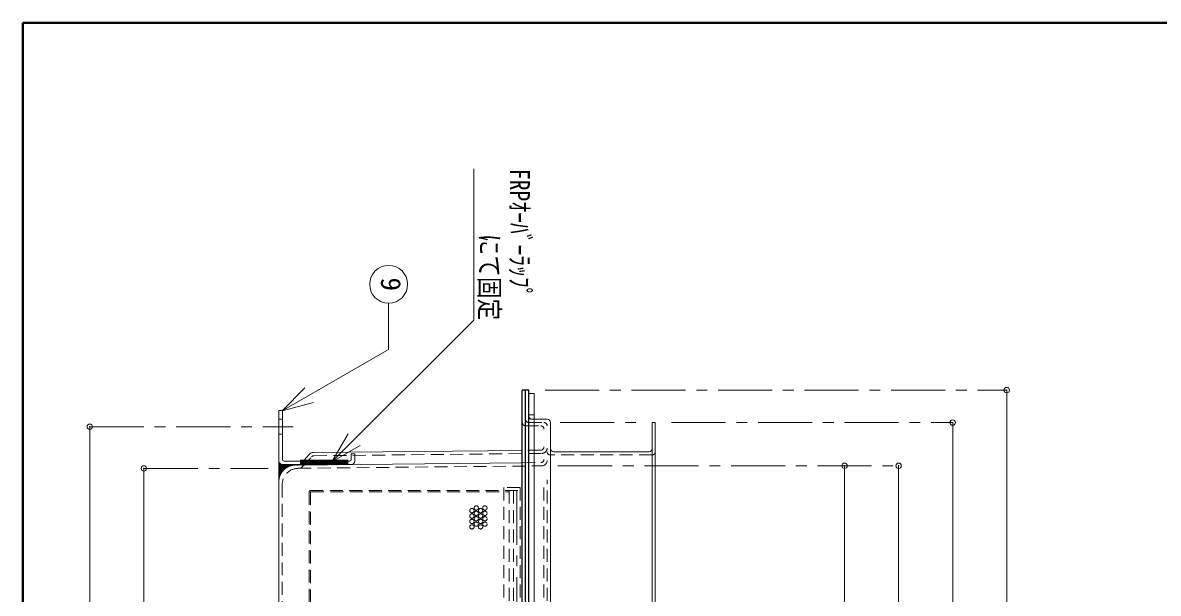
# Model space of a CAD drawing. Units: millimetres at full size, sheet at 1:10; details may follow other scales. Extents: x -2115 to 1935, y -1423 to 1387.
# Drawn here: x -2115 to -1065, y 859 to 1387 of the extents above; entities that cross this region are included whole.
import ezdxf
from ezdxf.enums import TextEntityAlignment as Align

# ---------------------------------------------------------------- set-up
doc = ezdxf.new("R2010")
doc.units = ezdxf.units.MM
doc.header["$LTSCALE"] = 10
doc.header["$PDMODE"] = 32
doc.header["$PDSIZE"] = 5
doc.linetypes.add('CHAIN1', pattern=[8, 5, -1, 1, -1])
doc.linetypes.add('DASHED1', pattern=[1.8, 1.2, -0.6])
doc.layers.add('0-0____1', color=4, linetype='Continuous', lineweight=9)
doc.styles.add('ＭＳ ゴシック', font='')
doc.styles.get('ＭＳ ゴシック').set_extended_font_data('MS Gothic')

msp = doc.modelspace()

# ---------------------------------------------------------------- linework, layer by layer
at = {"layer": '0-0____1', "color": 1, "lineweight": 40}
for p in [(-2115.06, -1423.24), (1934.94, 1386.76)]:
    msp.add_line(p, (-2115.06, 1386.76), dxfattribs=at)
at = {"layer": '0-0____1', "color": 7, "lineweight": 18}
for p, q in [((-1697.95, 1111.53), (-1697.95, 1251.46)), ((-1829.09, 980.39), (-1697.95, 1111.53)), ((-1875.25, 1027.6), (-1854.03, 1048.81)), ((-1642.06, 1043.76), (-1647.06, 1043.76)), ((-1642.06, 793.76), (-1642.06, 1043.76)), ((-1875.25, 1027.6), (-1846.27, 1035.36)), ((-1878.06, 981.11), (-1878.06, 1027.91)), ((-1874.86, 1027.91), (-1878.06, 1027.91)), ((-1874.86, 982.71), (-1874.86, 1027.91)), ((-1630.06, 1019.76), (-1642.06, 1019.76)), ((-1627.06, 776.76), (-1627.06, 1016.76)), ((-1533.06, 1016.76), (-1530.06, 1016.76)), ((-1533.06, 336.76), (-1533.06, 1016.76)), ((-1530.06, 1016.76), (-1530.06, 336.76)), ((-1829.09, 980.39), (-1814.09, 1006.37)), ((-1829.09, 980.39), (-1803.11, 995.39)), ((-1811.26, 987.91), (-1808.06, 987.91)), ((-1811.26, 982.71), (-1811.26, 987.91)), ((-1808.06, 981.11), (-1808.06, 987.91)), ((-1874.86, 977.91), (-1858.06, 977.91)), ((-1873.26, 981.11), (-1858.06, 981.11)), ((-1863.21, 977.38), (-1653.06, 979.53)), ((-1812.86, 981.11), (-1814.46, 981.11)), ((-1811.26, 977.91), (-1814.46, 977.91)), ((-1878.06, 962.38), (-1878.06, 391.14))]:
    msp.add_line(p, q, dxfattribs=at)
at = {"layer": '0-0____1', "color": 5, "lineweight": 25}
for p, q in [((-1647.06, 1046.76), (-1653.06, 1046.76)), ((-1653.06, 802.76), (-1653.06, 1046.76)), ((-1650.06, 799.76), (-1650.06, 1046.76)), ((-1647.06, 796.76), (-1647.06, 1046.76))]:
    msp.add_line(p, q, dxfattribs=at)
at = {"layer": '0-0____1', "linetype": 'CHAIN1'}
for p, q in [((-1632.06, 1046.76), (-1205.06, 1046.76)), ((-2053.06, 1012.91), (-1864.86, 1012.91)), ((-1618.06, 1016.76), (-1548.06, 1016.76)), ((-1515.06, 1016.76), (-1255.06, 1016.76)), ((-1620.06, 976.76), (-1305.06, 976.76)), ((-2003.06, 974.26), (-1888.06, 974.26)), ((-1658.06, 953.76), (-1658.06, 399.76))]:
    msp.add_line(p, q, dxfattribs=at)
at = {"layer": '0-0____1'}
for p, q in [((-1205.06, 1046.76), (-1205.06, 306.76)), ((-2053.06, 1012.91), (-2053.06, 340.61)), ((-1255.06, 336.76), (-1255.06, 1016.76)), ((-1854.74, 982.11), (-1849.86, 987.44)), ((-1846.22, 989.05), (-1653.06, 991.03)), ((-1536.06, 989.76), (-1624.06, 989.76)), ((-1878.06, 981.11), (-1878.06, 962.38)), ((-1878.06, 981.05), (-1878.06, 981.05)), ((-1878.06, 980.73), (-1878.04, 980.75)), ((-1878.06, 979.99), (-1877.69, 979.62)), ((-1878.06, 979.66), (-1877.82, 979.9)), ((-1878.06, 978.6), (-1877.44, 979.22)), ((-1878.06, 978.93), (-1872.87, 973.73)), ((-1878.06, 977.54), (-1876.93, 978.67)), ((-1878.06, 976.48), (-1876.29, 978.25)), ((-1878.06, 975.42), (-1875.51, 977.98)), ((-1878.06, 969.06), (-1869.21, 977.91)), ((-1878.06, 970.12), (-1870.27, 977.91)), ((-1878.06, 971.18), (-1871.33, 977.91)), ((-1878.06, 972.24), (-1872.39, 977.91)), ((-1878.06, 973.3), (-1873.45, 977.91)), ((-1878.06, 974.36), (-1874.51, 977.91)), ((-1878.06, 977.87), (-1873.42, 973.23)), ((-1878.06, 976.81), (-1873.95, 972.7)), ((-1876.35, 978.28), (-1872.28, 974.21)), ((-1874.92, 977.91), (-1871.67, 974.66)), ((-1873.86, 977.91), (-1871.04, 975.09)), ((-1872.8, 977.91), (-1870.37, 975.48)), ((-1871.74, 977.91), (-1869.67, 975.84)), ((-1870.87, 975.19), (-1868.15, 977.91)), ((-1870.68, 977.91), (-1868.95, 976.18)), ((-1869.62, 977.91), (-1868.19, 976.48)), ((-1868.73, 976.27), (-1867.09, 977.91)), ((-1868.56, 977.91), (-1867.39, 976.74)), ((-1867.5, 977.91), (-1866.56, 976.97)), ((-1867.11, 976.82), (-1866.03, 977.91)), ((-1866.44, 977.91), (-1865.68, 977.15)), ((-1865.73, 977.14), (-1864.97, 977.91)), ((-1865.38, 977.91), (-1864.75, 977.29)), ((-1864.5, 977.31), (-1863.9, 977.91)), ((-1864.32, 977.91), (-1863.77, 977.36)), ((-1863.38, 977.38), (-1862.84, 977.91)), ((-1863.26, 977.91), (-1862.73, 977.39)), ((-1862.3, 977.39), (-1861.78, 977.91)), ((-1862.19, 977.91), (-1861.68, 977.4)), ((-1861.23, 977.4), (-1860.72, 977.91)), ((-1861.13, 977.91), (-1860.63, 977.41)), ((-1860.16, 977.41), (-1859.66, 977.91)), ((-1860.07, 977.91), (-1859.58, 977.42)), ((-1859.09, 977.42), (-1858.6, 977.91)), ((-1859.01, 977.91), (-1858.53, 977.43)), ((-1814.46, 982.11), (-1858.06, 982.11)), ((-1858.06, 978.45), (-1854.4, 982.11)), ((-1858.06, 979.51), (-1855.46, 982.11)), ((-1858.06, 980.57), (-1856.52, 982.11)), ((-1858.06, 981.63), (-1857.58, 982.11)), ((-1858.06, 977.43), (-1858.06, 982.11)), ((-1858.02, 977.43), (-1853.34, 982.11)), ((-1856.95, 977.44), (-1852.28, 982.11)), ((-1855.87, 977.46), (-1851.22, 982.11)), ((-1854.8, 977.47), (-1850.16, 982.11)), ((-1853.73, 977.48), (-1849.1, 982.11)), ((-1852.66, 977.49), (-1848.04, 982.11)), ((-1851.59, 977.5), (-1846.98, 982.11)), ((-1850.52, 977.51), (-1845.92, 982.11)), ((-1849.44, 977.52), (-1844.86, 982.11)), ((-1848.37, 977.53), (-1843.79, 982.11)), ((-1847.3, 977.54), (-1842.73, 982.11)), ((-1846.23, 977.55), (-1841.67, 982.11)), ((-1845.16, 977.56), (-1840.61, 982.11)), ((-1844.09, 977.58), (-1839.55, 982.11)), ((-1843.02, 977.59), (-1838.49, 982.11)), ((-1841.94, 977.6), (-1837.43, 982.11)), ((-1840.87, 977.61), (-1836.37, 982.11)), ((-1839.8, 977.62), (-1835.31, 982.11)), ((-1838.73, 977.63), (-1834.25, 982.11)), ((-1837.66, 977.64), (-1833.19, 982.11)), ((-1836.59, 977.65), (-1832.13, 982.11)), ((-1835.51, 977.66), (-1831.07, 982.11)), ((-1834.44, 977.67), (-1830.01, 982.11)), ((-1833.37, 977.69), (-1828.95, 982.11)), ((-1832.3, 977.7), (-1827.88, 982.11)), ((-1831.23, 977.71), (-1826.82, 982.11)), ((-1830.16, 977.72), (-1825.76, 982.11)), ((-1829.08, 977.73), (-1824.7, 982.11)), ((-1828.01, 977.74), (-1823.64, 982.11)), ((-1826.94, 977.75), (-1822.58, 982.11)), ((-1825.87, 977.76), (-1821.52, 982.11)), ((-1824.8, 977.77), (-1820.46, 982.11)), ((-1823.73, 977.78), (-1819.4, 982.11)), ((-1822.66, 977.79), (-1818.34, 982.11)), ((-1821.58, 977.81), (-1817.28, 982.11)), ((-1820.51, 977.82), (-1816.22, 982.11)), ((-1819.44, 977.83), (-1815.16, 982.11)), ((-1818.37, 977.84), (-1814.46, 981.75)), ((-1817.3, 977.85), (-1814.46, 980.69)), ((-1816.23, 977.86), (-1814.46, 979.63)), ((-1815.15, 977.87), (-1814.46, 978.56)), ((-1814.46, 977.88), (-1814.46, 982.11)), ((-1355.06, 976.76), (-1355.06, 676.76)), ((-1305.06, 976.76), (-1305.06, 376.76)), ((-2003.06, 379.26), (-2003.06, 974.26)), ((-1878.06, 975.75), (-1874.45, 972.14)), ((-1878.06, 974.68), (-1874.93, 971.55)), ((-1878.06, 973.62), (-1875.38, 970.94)), ((-1878.06, 972.56), (-1875.8, 970.3)), ((-1878.06, 971.5), (-1876.19, 969.63)), ((-1878.06, 970.44), (-1876.55, 968.93)), ((-1878.06, 968), (-1875.87, 970.19)), ((-1878.06, 969.38), (-1876.88, 968.21)), ((-1878.06, 968.32), (-1877.18, 967.44)), ((-1878.06, 966.94), (-1876.95, 968.05)), ((-1878.06, 967.26), (-1877.44, 966.64)), ((-1878.06, 965.88), (-1877.5, 966.43)), ((-1878.06, 966.2), (-1877.66, 965.8)), ((-1878.06, 965.14), (-1877.84, 964.92)), ((-1878.06, 964.82), (-1877.82, 965.06)), ((-1878.06, 964.08), (-1877.97, 963.99)), ((-1878.06, 963.75), (-1877.99, 963.82)), ((-1878.06, 963.02), (-1878.05, 963)), ((-1878.06, 962.69), (-1878.06, 962.7))]:
    msp.add_line(p, q, dxfattribs=at)
at = {"layer": '0-0____1', "linetype": 'DASHED1'}
for p, q in [((-1878.06, 1019.91), (-1874.86, 1019.91)), ((-1642.06, 1023.76), (-1647.06, 1023.76)), ((-1644.06, 1019.76), (-1642.06, 1019.76)), ((-1650.06, 1013.76), (-1636.06, 1013.76)), ((-1647.06, 1016.76), (-1633.06, 1016.76)), ((-1878.06, 1005.91), (-1874.86, 1005.91)), ((-1845.76, 986.06), (-1635.01, 988.21)), ((-1636.03, 991.2), (-1653.06, 991.03)), ((-1860.21, 974.41), (-1635.01, 976.71)), ((-1858.06, 981.11), (-1814.46, 981.11)), ((-1858.06, 977.91), (-1814.46, 977.91)), ((-1857.58, 979.02), (-1854.74, 982.11)), ((-1856.84, 975.39), (-1847.94, 985.09)), ((-1653.06, 979.53), (-1636.03, 979.7)), ((-1533.06, 986.76), (-1627.06, 986.76)), ((-1875.06, 959.41), (-1875.06, 394.11)), ((-1670.06, 956.76), (-1670.06, 781.76)), ((-1655.06, 956.76), (-1670.06, 956.76)), ((-1655.06, 956.76), (-1655.06, 716.75)), ((-1633.06, 782.76), (-1633.06, 960.76)), ((-1630.06, 779.76), (-1630.06, 963.76)), ((-1850.06, 952.76), (-1850.06, 400.76)), ((-1849.06, 953.76), (-1655.06, 953.76)), ((-1849.06, 952.26), (-1849.06, 401.26)), ((-1848.56, 952.76), (-1665.06, 952.76)), ((-1661.06, 953.76), (-1661.06, 709.49))]:
    msp.add_line(p, q, dxfattribs=at)
at = {"layer": '0-0____1', "color": 7, "lineweight": 18}
msp.add_lwpolyline([(-1875.25, 1027.6), (-1776.67, 1084.51), (-1776.67, 1127.18)], dxfattribs=at)
at = {"layer": '0-0____1', "linetype": 'DASHED1'}
msp.add_lwpolyline([(-1665.06, 953.76), (-1665.06, 786.76), (-1710.06, 786.76)], dxfattribs=at)
at = {"layer": '0-0____1', "color": 7, "lineweight": 18}
msp.add_circle((-1776.67, 1144.68), 17.5, dxfattribs=at)
at = {"layer": '0-0____1', "linetype": 'DASHED1'}
for centre in [(-1699.65, 935.25), (-1695.65, 937.75), (-1695.65, 932.75), (-1691.65, 935.25), (-1687.65, 937.75), (-1687.65, 932.75), (-1699.65, 930.25), (-1699.65, 925.25), (-1695.65, 927.75), (-1695.65, 922.75), (-1691.65, 930.25), (-1691.65, 925.25), (-1687.65, 927.75), (-1687.65, 922.75), (-1699.65, 920.25), (-1691.65, 920.25)]:
    msp.add_circle(centre, 2, dxfattribs=at)
for centre, radius, start, end in [((-1647.06, 1019.76), 3, 180, 270), ((-1644.06, 1022.76), 3, 180, 270), ((-1650.06, 1016.76), 3, 180, 270), ((-1636.06, 1010.76), 3, 0, 90), ((-1633.06, 1013.76), 3, 0, 90), ((-1636.06, 994.2), 3, 270.58463, 0), ((-1635.06, 993.21), 5, 270.58463, 0), ((-1627.06, 989.76), 3, 180, 270), ((-1533.06, 989.76), 3, 270, 0), ((-1861.26, 982.4), 5, 270.58463, 317.44956), ((-1845.73, 983.06), 3, 90.58463, 137.44956), ((-1636.06, 982.7), 3, 270.58463, 0), ((-1635.06, 981.71), 5, 270.58463, 0), ((-1860.06, 959.41), 15, 90.58463, 180), ((-1859.05, 977.42), 3, 270.58463, 317.44956), ((-1849.06, 952.76), 1, 90, 180), ((-1848.56, 952.26), 0.5, 90, 180)]:
    msp.add_arc(centre, radius, start, end, dxfattribs=at)
at = {"layer": '0-0____1', "color": 7, "lineweight": 18}
for centre, radius, start, end in [((-1630.06, 1016.76), 3, 0, 90), ((-1874.86, 981.11), 3.2, 180, 270), ((-1863.06, 962.38), 15, 90.58463, 180), ((-1873.26, 982.71), 1.6, 180, 270), ((-1812.86, 982.71), 1.6, 270, 0), ((-1811.26, 981.11), 3.2, 270, 0)]:
    msp.add_arc(centre, radius, start, end, dxfattribs=at)
at = {"layer": '0-0____1'}
for centre, radius, start, end in [((-1846.17, 984.05), 5, 90.58463, 137.44956), ((-1624.06, 992.76), 3, 180, 270), ((-1536.06, 992.76), 3, 270, 0)]:
    msp.add_arc(centre, radius, start, end, dxfattribs=at)
at = {"layer": '0-0____1', "color": 1}
for p in [(-1205.06, 1046.76), (-1255.06, 1016.76), (-2053.06, 1012.91), (-2003.06, 974.26), (-1355.06, 976.76), (-1305.06, 976.76)]:
    msp.add_point(p, dxfattribs=at)

# ---------------------------------------------------------------- texts
at = {"layer": '0-0____1', "color": 7, "style": 'ＭＳ ゴシック', "width": 0.8}
for s, p in [('FRPｵｰﾊﾞｰﾗｯﾌﾟ', (-1669.87, 1251.46)), ('にて固定', (-1697.95, 1191.53))]:
    msp.add_text(s, height=18.33, rotation=270, dxfattribs=at).set_placement(p, align=Align.BOTTOM_LEFT)
at = {"layer": '0-0____1', "color": 7, "style": 'ＭＳ ゴシック'}
msp.add_text('9', height=18.33, rotation=270, dxfattribs=at).set_placement((-1789.17, 1150.93), align=Align.BOTTOM_LEFT)

doc.saveas('drawing.dxf')
